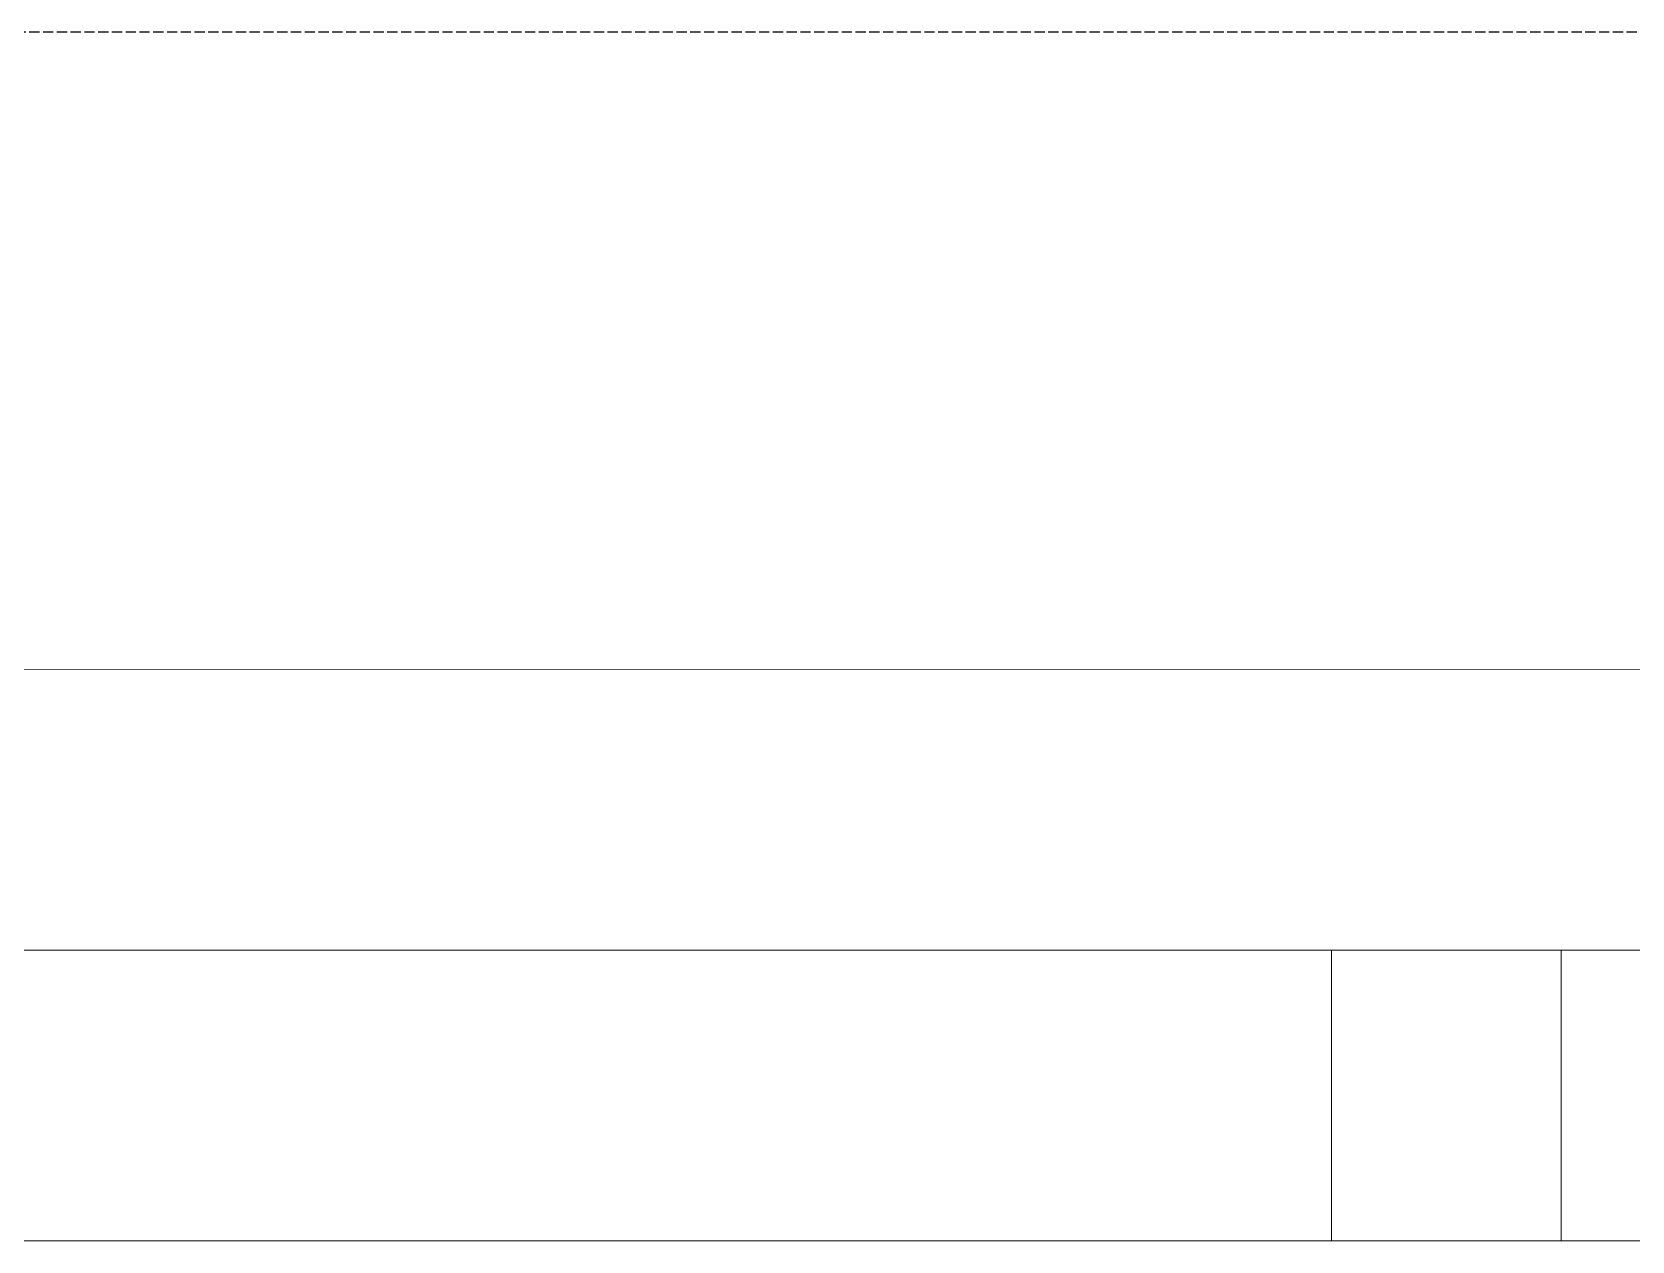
# Model space of a CAD drawing. Header units: millimetres. Extents: x 0 to 59350, y 0 to 29700.
# Drawn here: x 13829.2 to 14142.9, y 14236.1 to 14473.1 of the extents above; entities that cross this region are included whole.
import ezdxf

# ---------------------------------------------------------------- set-up
doc = ezdxf.new("R2010")
doc.units = ezdxf.units.MM
doc.linetypes.add('VERDECKT2_S2', pattern=[2.7, 2, -0.7])
doc.layers.add('Standard', color=7, linetype='Continuous', lineweight=25)

msp = doc.modelspace()

# ---------------------------------------------------------------- linework, layer by layer
at = {"layer": 'Standard', "color": 7, "linetype": 'VERDECKT2_S2', "lineweight": -3}
msp.add_line((13515.49, 14473.12), (15115.49, 14473.12), dxfattribs=at)
at = {"layer": 'Standard', "color": 59, "linetype": 'Continuous', "lineweight": 18}
for p, q in [((15165.49, 14348.1), (13640.49, 14348.12)), ((13640.49, 14348.12), (15165.49, 14348.1)), ((13695.49, 14293.12), (15165.49, 14293.09)), ((15165.49, 14293.09), (13695.49, 14293.12))]:
    msp.add_line(p, q, dxfattribs=at)
at = {"layer": 'Standard', "color": 2, "linetype": 'Continuous', "lineweight": 18}
for p, q in [((13762.49, 14293.12), (15165.49, 14293.12)), ((14129.04, 14293.12), (14084.04, 14293.12)), ((14084.04, 14293.12), (14084.04, 14236.12)), ((14129.04, 14236.12), (14129.04, 14293.12)), ((13762.49, 14236.12), (15165.49, 14236.12)), ((14084.04, 14236.12), (14129.04, 14236.12))]:
    msp.add_line(p, q, dxfattribs=at)

doc.saveas('drawing.dxf')
